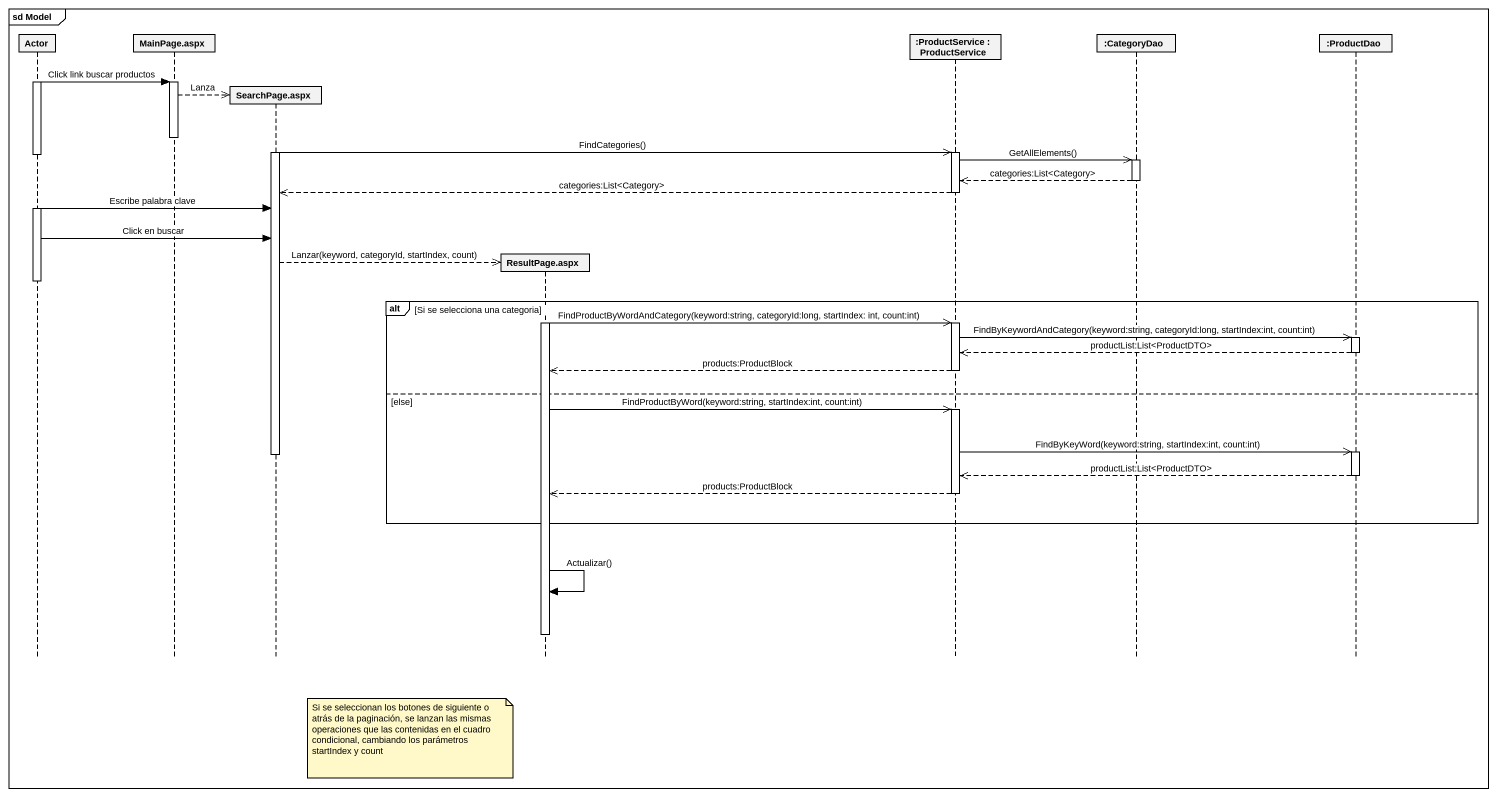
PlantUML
@startuml
mainframe sd Model
hide footbox
participant "Actor" as Actor_
participant "MainPage.aspx" as MainPage_aspx
participant "SearchPage.aspx" as SearchPage_aspx
participant "ResultPage.aspx" as ResultPage_aspx
participant ":ProductService : ProductService" as ProductService
participant ":CategoryDao" as CategoryDao
participant ":ProductDao" as ProductDao

activate Actor_
Actor_ -> MainPage_aspx : Click link buscar productos
activate MainPage_aspx
MainPage_aspx -->> SearchPage_aspx ** : Lanza
deactivate MainPage_aspx
activate SearchPage_aspx
SearchPage_aspx ->> ProductService : FindCategories()
activate ProductService
deactivate Actor_
ProductService ->> CategoryDao : GetAllElements()
activate CategoryDao
CategoryDao -->> ProductService : categories:List<Category>
deactivate CategoryDao
ProductService -->> SearchPage_aspx : categories:List<Category>
deactivate ProductService
activate Actor_
Actor_ -> SearchPage_aspx : Escribe palabra clave
Actor_ -> SearchPage_aspx : Click en buscar
SearchPage_aspx -->> ResultPage_aspx ** : Lanzar(keyword, categoryId, startIndex, count)
deactivate Actor_
alt Si se selecciona una categoria
  activate ResultPage_aspx
  ResultPage_aspx ->> ProductService : FindProductByWordAndCategory(keyword:string, categoryId:long, startIndex: int, count:int)
  activate ProductService
  ProductService ->> ProductDao : FindByKeywordAndCategory(keyword:string, categoryId:long, startIndex:int, count:int)
  activate ProductDao
  ProductDao -->> ProductService : productList:List<ProductDTO>
  deactivate ProductDao
  ProductService -->> ResultPage_aspx : products:ProductBlock
  deactivate ProductService
else else
  ResultPage_aspx ->> ProductService : FindProductByWord(keyword:string, startIndex:int, count:int)
  activate ProductService
  ProductService ->> ProductDao : FindByKeyWord(keyword:string, startIndex:int, count:int)
  activate ProductDao
  deactivate SearchPage_aspx
  ProductDao -->> ProductService : productList:List<ProductDTO>
  deactivate ProductDao
  ProductService -->> ResultPage_aspx : products:ProductBlock
  deactivate ProductService
end
ResultPage_aspx -> ResultPage_aspx : Actualizar()
deactivate ResultPage_aspx
note right of SearchPage_aspx : Si se seleccionan los botones de siguiente o atrás de la paginación, se lanzan las mismas operaciones que las contenidas en el cuadro condicional, cambiando los parámetros startIndex y count
@enduml
